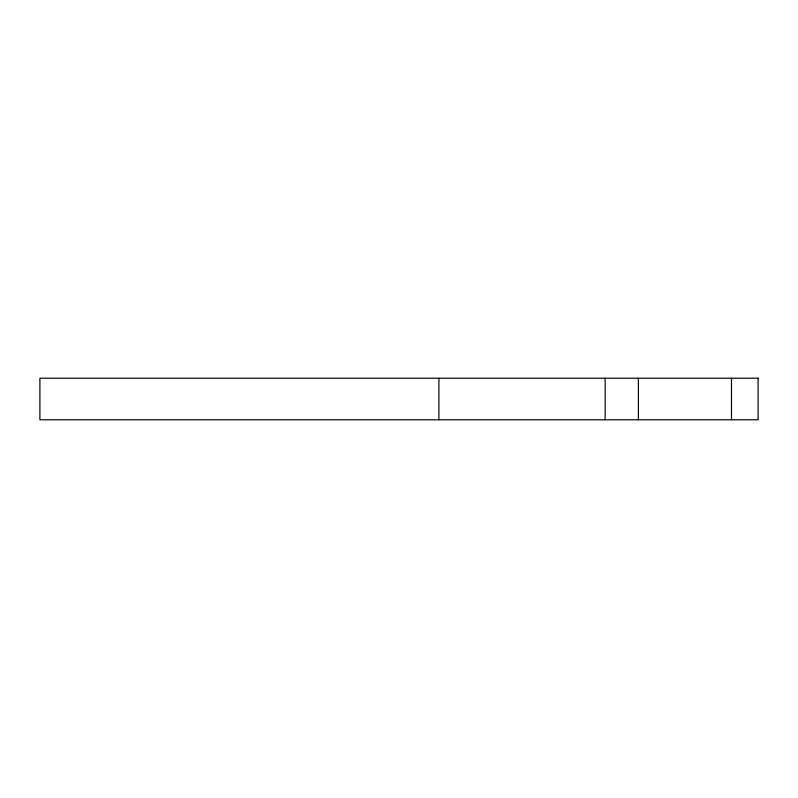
<?xml version="1.0" encoding="UTF-8"?>
<svg xmlns="http://www.w3.org/2000/svg" width="798" height="798" viewBox="0 0 798 798"><rect width="100%" height="100%" fill="white"/><g stroke="black" fill="none" stroke-linecap="round" stroke-linejoin="round"><path stroke-width="1.2" d="M731.497 378.222L731.497 419.778M638.4 378.222L638.4 419.778M605.153 378.222L605.153 419.778M438.9 378.222L438.9 419.778M758.1 378.222L39.9 378.222L39.9 419.778L758.1 419.778L758.1 378.222"/></g></svg>
